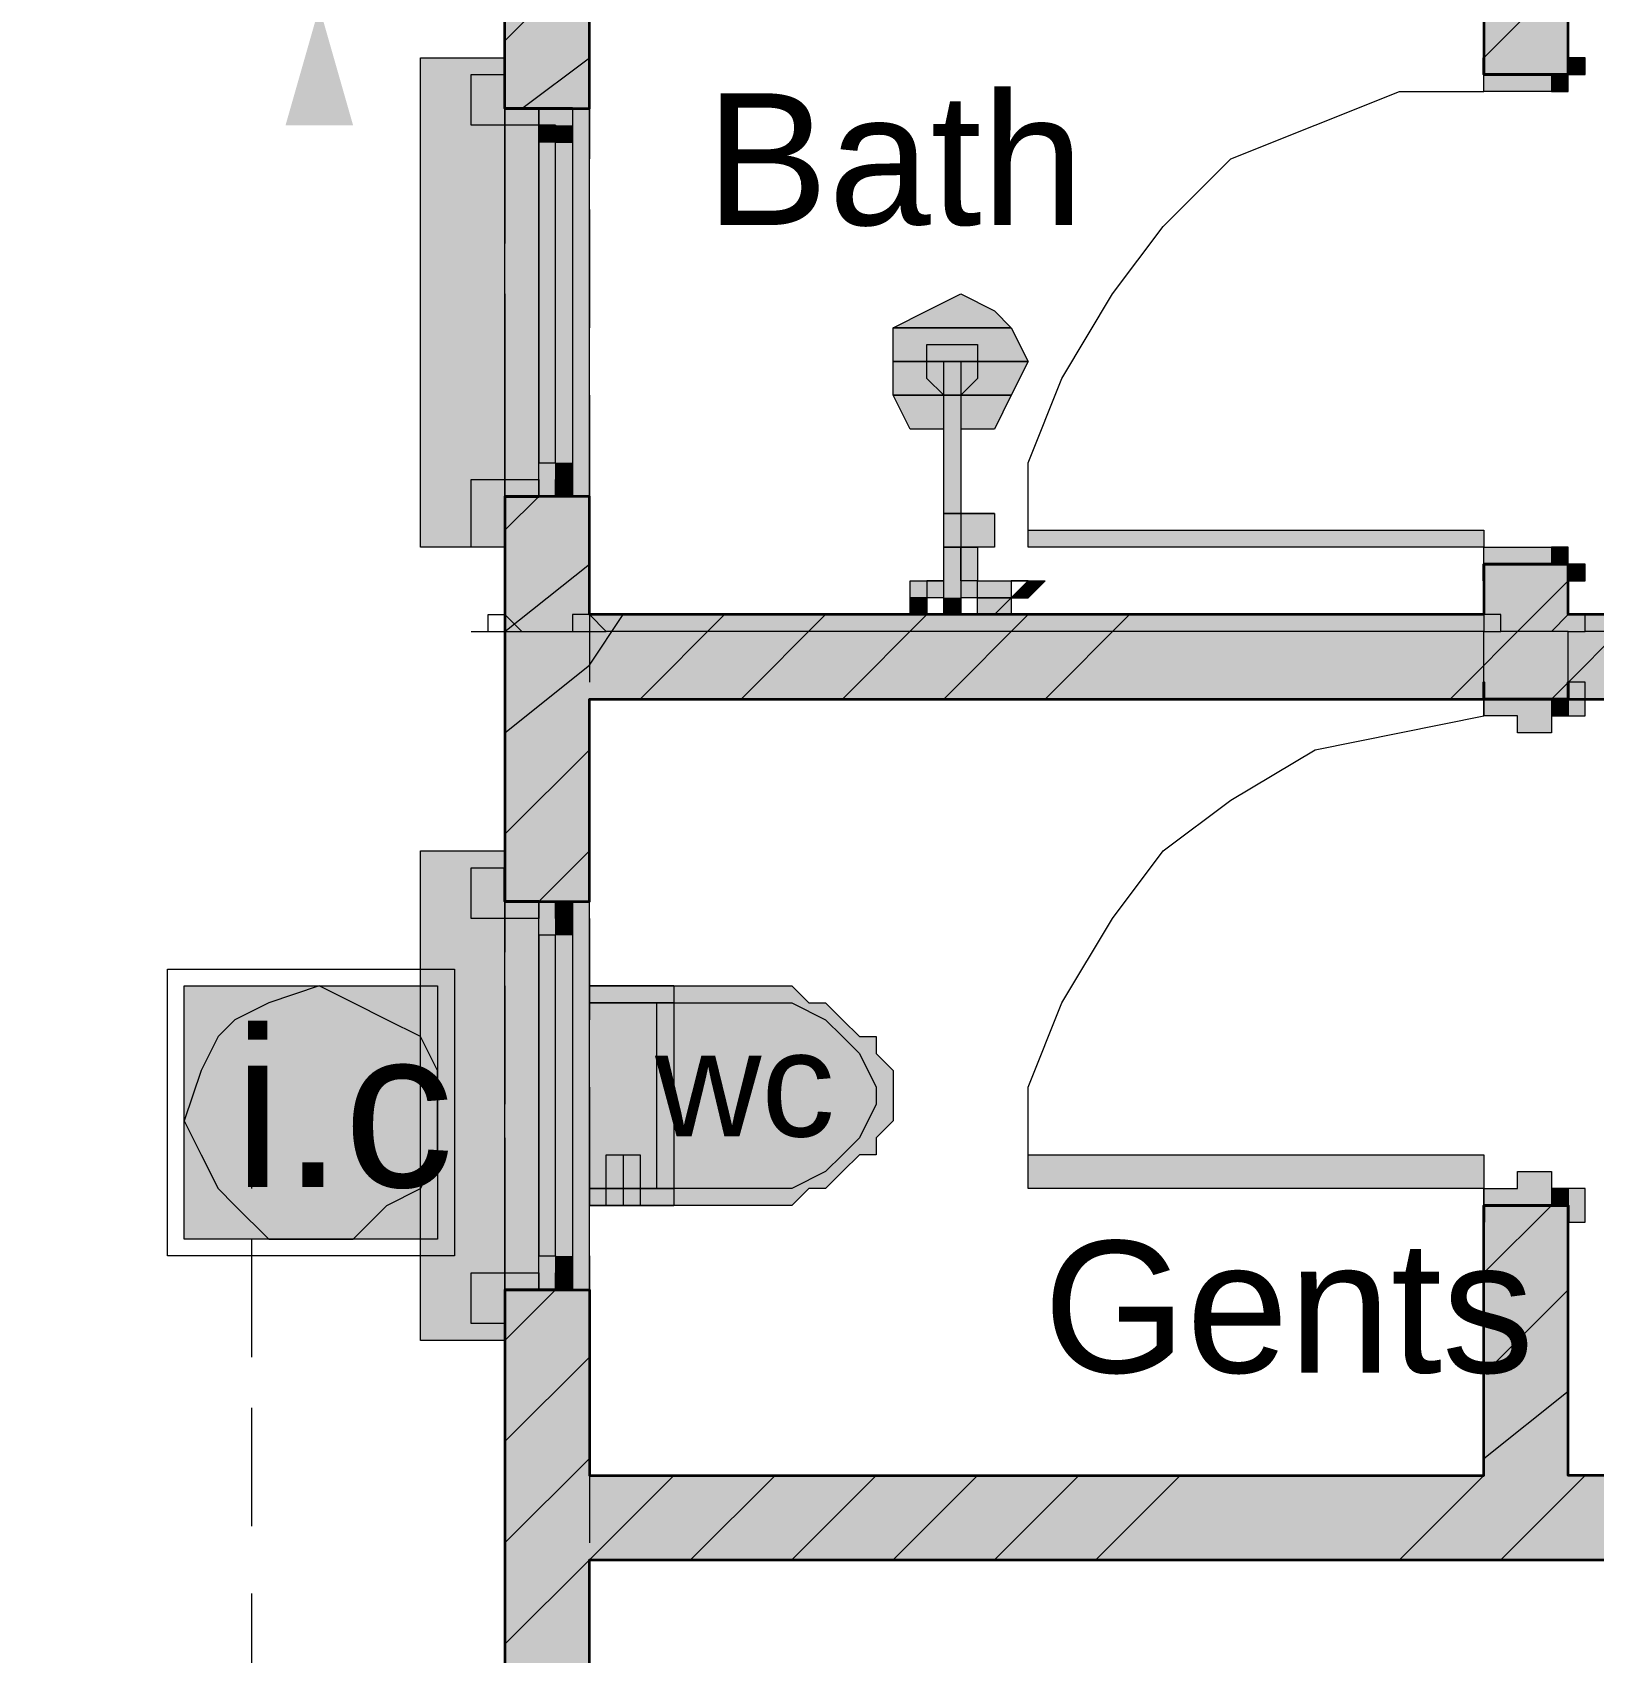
# Model space of a CAD drawing. Header units: millimetres. Extents: x 10281558 to 12820273, y 3651177 to 5996333.
# Drawn here: x 10782859 to 11067543, y 4714486 to 5009942 of the extents above; entities that cross this region are included whole.
import ezdxf

# ---------------------------------------------------------------- set-up
doc = ezdxf.new("R2010")
doc.units = ezdxf.units.MM
doc.layers.add('PDF_Geometry', color=7, linetype='Continuous', true_color=0x029e21)
doc.layers.add('PDF_Solid Fills', color=7, linetype='Continuous', true_color=0xffffff)
doc.layers.add('PDF_Text', color=7, linetype='Continuous')
doc.styles.add('PDF ArialMT', font='arial.ttf')

msp = doc.modelspace()

# ---------------------------------------------------------------- hatches: boundary and pattern name
at = {"layer": 'PDF_Solid Fills', "transparency": 33554559}
h = msp.add_hatch(color=256, dxfattribs=at)
h.paths.add_polyline_path([(10958286, 4919151), (10949053, 4919151), (10958286, 4919151)], flags=0)
h.paths.add_polyline_path([(10958286, 4919151), (10949053, 4919151), (10958286, 4919151)], flags=0)
h.paths.add_polyline_path([(10958286, 4919151), (10949053, 4919151), (10958286, 4919151)], flags=0)
h = msp.add_hatch(color=256, dxfattribs=at)
h.paths.add_polyline_path([(10958286, 4916073), (10949053, 4916073), (10958286, 4916073)], flags=0)
h.paths.add_polyline_path([(10958286, 4916073), (10949053, 4916073), (10958286, 4916073)], flags=0)
h.paths.add_polyline_path([(10958286, 4916073), (10949053, 4916073), (10958286, 4916073)], flags=0)
h.paths.add_polyline_path([(10958286, 4916073), (10949053, 4916073), (10958286, 4916073)], flags=0)
h = msp.add_hatch(color=256, dxfattribs=at)
h.paths.add_polyline_path([(10967519, 4909918), (10942898, 4909918), (10967519, 4909918)], flags=0)
h.paths.add_polyline_path([(10967519, 4909918), (10942898, 4909918), (10967519, 4909918)], flags=0)
h.paths.add_polyline_path([(10967519, 4909918), (10942898, 4909918), (10967519, 4909918)], flags=0)
h.paths.add_polyline_path([(10967519, 4909918), (10964441, 4909918), (10967519, 4909918)], flags=0)

# ---------------------------------------------------------------- linework, layer by layer
at = {"layer": 'PDF_Geometry', "color": 123, "lineweight": 18, "true_color": 0x70cdbd}
msp.add_lwpolyline([(11364538, 5762431), (11989304, 5762431), (11989304, 5506984), (12303225, 5506984), (12303225, 4912995), (11989304, 4912995), (11989304, 4448268), (11792333, 4448268), (11792333, 4232831), (11383004, 4232831), (11383004, 4448268), (10869034, 4448268), (10869034, 5137665), (10733616, 5137665), (10733616, 5506984), (11364538, 5506984)], close=True, dxfattribs=at)
at = {"layer": 'PDF_Geometry', "color": 7, "lineweight": 35}
for points in [[(10881344, 4996092), (10875189, 4996092), (10869034, 4996092), (10869034, 5005325), (10869034, 5042257), (10869034, 5051490), (10875189, 5051490), (10881344, 5051490)], [(11062927, 5002247), (11062927, 5045335), (11059849, 5045335), (11047538, 5045335), (11047538, 5036102), (10884422, 5036102), (10884422, 5051490), (10881344, 5051490), (10875189, 5051490), (10869034, 5051490), (10875189, 5051490)], [(10875189, 4996092), (10869034, 4996092), (10875189, 4996092), (10881344, 4996092), (10884422, 4996092), (10884422, 5023791), (11047538, 5023791), (11047538, 5002247), (11059849, 5002247), (11062927, 5002247), (11059849, 5002247), (11047538, 5002247), (11047538, 5005325)], [(11047538, 5002247), (11047538, 5005325), (11047538, 5002247), (11059849, 5002247), (11062927, 5002247), (11062927, 5005325), (11062927, 5002247), (11062927, 5005325)], [(10869034, 4996092), (10869034, 5002247)], [(10881344, 4925306), (10875189, 4925306), (10869034, 4925306), (10869034, 4916073), (10869034, 4860675), (10869034, 4851442), (10875189, 4851442), (10881344, 4851442)], [(10869034, 4925306), (10869034, 4916073)], [(11078315, 4903762), (11075237, 4903762), (11078315, 4903762), (11078315, 4897607), (11078315, 4903762), (11062927, 4903762), (11062927, 4912995), (11059849, 4912995), (11047538, 4912995), (11047538, 4903762), (10884422, 4903762), (10884422, 4925306), (10881344, 4925306), (10875189, 4925306), (10869034, 4925306), (10875189, 4925306)], [(11047538, 4912995), (11047538, 4909918), (11047538, 4912995), (11059849, 4912995), (11062927, 4912995), (11062927, 4909918), (11062927, 4912995), (11062927, 4909918)], [(11062927, 4912995), (11059849, 4912995), (11047538, 4912995), (11047538, 4909918)], [(11062927, 4888374), (11078315, 4888374), (11078315, 4897607), (11078315, 4888374), (11075237, 4888374)], [(11047538, 4891452), (11047538, 4888374), (11047538, 4891452), (11047538, 4888374), (11059849, 4888374), (11062927, 4888374), (11059849, 4888374), (11047538, 4888374), (11059849, 4888374), (11062927, 4888374), (11062927, 4891452), (11062927, 4888374), (11062927, 4891452)], [(10875189, 4851442), (10869034, 4851442), (10875189, 4851442), (10881344, 4851442), (10884422, 4851442), (10884422, 4888374), (11047538, 4888374)], [(11173723, 4888374), (11167567, 4888374), (11173723, 4888374), (11167567, 4888374), (11167567, 4746801), (11062927, 4746801), (11062927, 4796044), (11059849, 4796044), (11062927, 4796044), (11062927, 4792966), (11062927, 4796044)], [(10869034, 4851442), (10869034, 4857597)], [(10875189, 4780656), (10869034, 4780656), (10875189, 4780656), (10881344, 4780656), (10884422, 4780656), (10884422, 4746801), (11047538, 4746801), (11047538, 4796044), (11059849, 4796044), (11047538, 4796044), (11047538, 4792966), (11047538, 4796044)], [(11047538, 4792966), (11047538, 4796044), (11059849, 4796044), (11062927, 4796044), (11062927, 4792966)], [(10881344, 4780656), (10875189, 4780656), (10869034, 4780656), (10869034, 4771423), (10869034, 4672937), (10875189, 4672937), (10869034, 4672937), (10869034, 4682170), (10869034, 4672937), (10869034, 4679093)], [(10869034, 4780656), (10869034, 4774500)], [(10869034, 4672937), (10875189, 4672937), (10869034, 4672937), (10875189, 4672937), (10884422, 4672937), (10875189, 4672937), (10884422, 4672937), (10884422, 4731413), (11167567, 4731413)]]:
    msp.add_lwpolyline(points, dxfattribs=at)
at = {"layer": 'PDF_Geometry', "color": 11, "lineweight": 13, "true_color": 0xfd8279}
for points in [[(10869034, 5008403), (10884422, 5023791), (10896733, 5036102)], [(11047538, 5005325), (11062927, 5020713)], [(10872111, 4996092), (10884422, 5005325)], [(10869034, 4919151), (10875189, 4925306)], [(10869034, 4900685), (10884422, 4912995)], [(11041383, 4888374), (11056771, 4903762), (11062927, 4909918)], [(10869034, 4882219), (10884422, 4894529), (10890577, 4903762)], [(10893655, 4888374), (10909043, 4903762)], [(10912121, 4888374), (10927509, 4903762)], [(10930587, 4888374), (10945975, 4903762)], [(10949053, 4888374), (10964441, 4903762)], [(10967519, 4888374), (10982907, 4903762)], [(11059849, 4888374), (11075237, 4903762)], [(10869034, 4863753), (10884422, 4879141)], [(10875189, 4851442), (10884422, 4860675)], [(11047538, 4783733), (11059849, 4796044)], [(10869034, 4771423), (10878267, 4780656)], [(11047538, 4765267), (11062927, 4780656)], [(10869034, 4752957), (10884422, 4768345)], [(11047538, 4749879), (11062927, 4762190)], [(10869034, 4734491), (10884422, 4749879)], [(10869034, 4716025), (10884422, 4731413), (10899810, 4746801)], [(10902888, 4731413), (10918276, 4746801)], [(10921354, 4731413), (10936742, 4746801)], [(10939820, 4731413), (10955208, 4746801)], [(10958286, 4731413), (10973674, 4746801)], [(10976752, 4731413), (10992140, 4746801)], [(11032150, 4731413), (11047538, 4746801)], [(11050616, 4731413), (11066004, 4746801)]]:
    msp.add_lwpolyline(points, dxfattribs=at)
at = {"layer": 'PDF_Geometry', "color": 132, "lineweight": 18, "true_color": 0x00bfbf}
for points in [[(10869034, 5026869), (10869034, 5005325)], [(10884422, 5008403), (10884422, 4986859)], [(10869034, 4993014), (10869034, 4971471)], [(10884422, 4977626), (10884422, 4956082)], [(10869034, 4962238), (10869034, 4940694)], [(10884422, 4943772), (10884422, 4925306)], [(10869034, 4931461), (10869034, 4909918)], [(10884422, 4912995), (10884422, 4891452)], [(10869034, 4897607), (10869034, 4876063)], [(10884422, 4882219), (10884422, 4860675)], [(10869034, 4866830), (10869034, 4845287)], [(10884422, 4848364), (10884422, 4829898)], [(10869034, 4836054), (10869034, 4814510)], [(10884422, 4817588), (10884422, 4796044)], [(10869034, 4802199), (10869034, 4780656)], [(10884422, 4786811), (10884422, 4765267)], [(10869034, 4771423), (10869034, 4749879)], [(10884422, 4756034), (10884422, 4734491)], [(10869034, 4740646), (10869034, 4719102)], [(10884422, 4722180), (10884422, 4700636)]]:
    msp.add_lwpolyline(points, dxfattribs=at)
at = {"layer": 'PDF_Geometry', "color": 123, "lineweight": 20, "true_color": 0x70cdbd}
for points in [[(10869034, 5008403), (10869034, 4977626)], [(10869034, 4943772), (10869034, 4909918)], [(10869034, 4876063), (10869034, 4842209)], [(10869034, 4808355), (10869034, 4777578)], [(10869034, 4740646), (10869034, 4709869)]]:
    msp.add_lwpolyline(points, dxfattribs=at)
at = {"layer": 'PDF_Geometry', "color": 30, "lineweight": 18, "true_color": 0xff6600}
for points in [[(10869034, 4916073), (10853645, 4916073), (10853645, 5005325), (10869034, 5005325)], [(11047538, 5002247), (11047538, 5005325), (11047538, 5002247)], [(10964441, 4916073), (10964441, 4919151), (11047538, 4919151), (11047538, 4916073), (10964441, 4916073), (10964441, 4931461), (10970597, 4946849), (10979830, 4962238), (10989063, 4974548), (11001373, 4986859), (11016762, 4993014), (11032150, 4999170), (11047538, 4999170)], [(10869034, 4925306), (10869034, 4928383), (10875189, 4928383), (10875189, 4925306), (10869034, 4925306), (10869034, 4996092), (10875189, 4996092), (10875189, 4993014), (10869034, 4993014), (10869034, 4996092)], [(10884422, 4925306), (10884422, 4996092)], [(10875189, 4989937), (10875189, 4931461), (10875189, 4989937)], [(10875189, 4931461), (10875189, 4989937)], [(10878267, 4931461), (10878267, 4989937)], [(10881344, 4989937), (10881344, 4928383)], [(11047538, 4912995), (11047538, 4909918), (11047538, 4912995)], [(11047538, 4885296), (11047538, 4891452), (11047538, 4885296)], [(10964441, 4799122), (10964441, 4805277), (11047538, 4805277), (11047538, 4799122), (10964441, 4799122), (10964441, 4817588), (10970597, 4832976), (10979830, 4848364), (10989063, 4860675), (11001373, 4869908), (11016762, 4879141), (11032150, 4882219), (11047538, 4885296)], [(10869034, 4771423), (10853645, 4771423), (10853645, 4860675), (10869034, 4860675)], [(10869034, 4780656), (10869034, 4783733), (10875189, 4783733), (10875189, 4780656), (10869034, 4780656), (10869034, 4851442), (10875189, 4851442), (10875189, 4848364), (10869034, 4848364), (10869034, 4851442)], [(10884422, 4780656), (10884422, 4851442)], [(10881344, 4848364), (10881344, 4783733)], [(10875189, 4845287), (10875189, 4786811), (10875189, 4845287)], [(10875189, 4786811), (10875189, 4845287)], [(10878267, 4786811), (10878267, 4845287)], [(11047538, 4799122), (11047538, 4792966), (11047538, 4799122)]]:
    msp.add_lwpolyline(points, dxfattribs=at)
for points in [[(11066004, 5002247), (11066004, 5005325), (11062927, 5005325), (11062927, 5002247)], [(10862878, 4993014), (10862878, 5002247), (10869034, 5002247), (10869034, 4993014)], [(11059849, 4999170), (11062927, 4999170), (11062927, 5002247), (11059849, 5002247)], [(10869034, 4928383), (10869034, 4916073), (10862878, 4916073), (10862878, 4928383)], [(11059849, 4912995), (11062927, 4912995), (11062927, 4916073), (11059849, 4916073)], [(11062927, 4912995), (11062927, 4909918), (11066004, 4909918), (11066004, 4912995)], [(11066004, 4885296), (11066004, 4891452), (11062927, 4891452), (11062927, 4885296)], [(11059849, 4885296), (11062927, 4885296), (11062927, 4888374), (11059849, 4888374)], [(10862878, 4848364), (10862878, 4857597), (10869034, 4857597), (10869034, 4848364)], [(11059849, 4796044), (11062927, 4796044), (11062927, 4799122), (11059849, 4799122)], [(11062927, 4799122), (11062927, 4792966), (11066004, 4792966), (11066004, 4799122)], [(10869034, 4783733), (10869034, 4774500), (10862878, 4774500), (10862878, 4783733)]]:
    msp.add_lwpolyline(points, close=True, dxfattribs=at)
at = {"layer": 'PDF_Geometry', "color": 30, "lineweight": 20, "true_color": 0xff6600}
for points in [[(11059849, 4999170), (11053694, 4999170), (11047538, 4999170), (11047538, 5002247), (11059849, 5002247)], [(10878267, 4993014), (10878267, 4989937), (10875189, 4989937), (10875189, 4993014)], [(10875189, 4925306), (10875189, 4931461), (10878267, 4931461), (10878267, 4925306)], [(11059849, 4912995), (11047538, 4912995), (11047538, 4916073), (11053694, 4916073), (11059849, 4916073)], [(11059849, 4882219), (11053694, 4882219), (11053694, 4885296), (11047538, 4885296), (11047538, 4888374), (11059849, 4888374)], [(10878267, 4851442), (10878267, 4845287), (10875189, 4845287), (10875189, 4851442)], [(11059849, 4796044), (11047538, 4796044), (11047538, 4799122), (11053694, 4799122), (11053694, 4802199), (11059849, 4802199)], [(10875189, 4780656), (10875189, 4786811), (10878267, 4786811), (10878267, 4780656)]]:
    msp.add_lwpolyline(points, close=True, dxfattribs=at)
for points in [[(10881344, 4996092), (10881344, 4989937), (10878267, 4989937), (10878267, 4993014), (10875189, 4993014), (10875189, 4996092)], [(10875189, 4925306), (10878267, 4925306), (10878267, 4928383), (10881344, 4928383), (10881344, 4925306)], [(10881344, 4851442), (10881344, 4848364), (10878267, 4848364), (10878267, 4851442), (10875189, 4851442)], [(10875189, 4780656), (10878267, 4780656), (10878267, 4783733), (10881344, 4783733), (10881344, 4780656)]]:
    msp.add_lwpolyline(points, dxfattribs=at)
at = {"layer": 'PDF_Geometry', "color": 7, "lineweight": 0, "true_color": 0xffffff}
for points in [[(10881344, 4989937), (10878267, 4989937), (10881344, 4989937)], [(10961364, 4956082), (10939820, 4956082), (10961364, 4956082)], [(10964441, 4949927), (10939820, 4949927), (10964441, 4949927)], [(10961364, 4943772), (10939820, 4943772), (10961364, 4943772)], [(10958286, 4922228), (10949053, 4922228), (10958286, 4922228)], [(10955208, 4916073), (10949053, 4916073), (10955208, 4916073)], [(10955208, 4906840), (10955208, 4906840), (10955208, 4906840)], [(10955208, 4906840), (10955208, 4906840), (10955208, 4906840)], [(10961364, 4906840), (10955208, 4906840), (10961364, 4906840)], [(10955208, 4906840), (10955208, 4906840), (10955208, 4906840)], [(10955208, 4906840), (10955208, 4906840), (10955208, 4906840)], [(10958286, 4906840), (10958286, 4906840), (10958286, 4906840)], [(10958286, 4906840), (10958286, 4906840), (10958286, 4906840)], [(10958286, 4906840), (10958286, 4906840), (10958286, 4906840)], [(10958286, 4906840), (10958286, 4906840), (10958286, 4906840)], [(10964441, 4906840), (10961364, 4906840), (10964441, 4906840)], [(10964441, 4906840), (10961364, 4906840), (10964441, 4906840)], [(10961364, 4903762), (10955208, 4903762), (10961364, 4903762)], [(10961364, 4903762), (10955208, 4903762), (10961364, 4903762)], [(10884422, 4851442), (10875189, 4851442), (10884422, 4851442)], [(10899810, 4836054), (10884422, 4836054), (10899810, 4836054)], [(10899810, 4832976), (10884422, 4832976), (10899810, 4832976)], [(10899810, 4799122), (10884422, 4799122), (10899810, 4799122)], [(10899810, 4796044), (10884422, 4796044), (10899810, 4796044)]]:
    msp.add_lwpolyline(points, dxfattribs=at)
at = {"layer": 'PDF_Geometry', "color": 6, "lineweight": 20}
for points in [[(10949053, 4937616), (10942898, 4937616), (10939820, 4943772), (10939820, 4949927), (10939820, 4956082), (10945975, 4959160), (10952131, 4962238), (10958286, 4959160), (10961364, 4956082), (10964441, 4949927), (10961364, 4943772), (10958286, 4937616), (10952131, 4937616), (10952131, 4922228), (10955208, 4922228), (10958286, 4922228), (10958286, 4919151), (10958286, 4916073), (10955208, 4916073), (10955208, 4912995), (10955208, 4909918), (10961364, 4909918), (10967519, 4909918), (10964441, 4906840), (10961364, 4906840), (10961364, 4903762), (10955208, 4903762), (10955208, 4906840), (10952131, 4906840), (10952131, 4903762), (10955208, 4903762), (10945975, 4903762), (10949053, 4903762), (10949053, 4906840), (10945975, 4906840), (10945975, 4903762), (10939820, 4903762), (10942898, 4903762), (10942898, 4906840), (10942898, 4909918), (10949053, 4909918), (10949053, 4916073)], [(10958286, 4906840), (10961364, 4906840), (10964441, 4909918), (10961364, 4909918), (10961364, 4906840)], [(10921354, 4796044), (10884422, 4796044), (10884422, 4836054), (10921354, 4836054), (10924432, 4832976), (10927509, 4832976), (10930587, 4829898), (10933665, 4826821), (10936742, 4826821), (10936742, 4823743), (10939820, 4820665), (10939820, 4814510), (10939820, 4811432), (10936742, 4808355), (10936742, 4805277), (10933665, 4805277), (10930587, 4802199), (10927509, 4799122), (10924432, 4799122)], [(10899810, 4799122), (10899810, 4796044), (10896733, 4796044), (10887500, 4796044), (10884422, 4796044), (10884422, 4799122), (10884422, 4832976), (10884422, 4836054), (10887500, 4836054), (10896733, 4836054), (10899810, 4836054), (10899810, 4832976)], [(10927509, 4802199), (10921354, 4799122), (10896733, 4799122), (10896733, 4817588), (10896733, 4832976), (10921354, 4832976), (10927509, 4829898), (10930587, 4826821), (10933665, 4823743), (10936742, 4817588), (10936742, 4814510), (10933665, 4808355), (10930587, 4805277)], [(10893655, 4805277), (10893655, 4796044), (10887500, 4796044), (10887500, 4805277)]]:
    msp.add_lwpolyline(points, close=True, dxfattribs=at)
for points in [[(10949053, 4943772), (10945975, 4946849), (10945975, 4949927), (10945975, 4953005), (10952131, 4953005), (10955208, 4953005), (10955208, 4949927), (10955208, 4946849), (10952131, 4943772)], [(10949053, 4937616), (10949053, 4949927), (10952131, 4949927), (10952131, 4937616)], [(10952131, 4922228), (10952131, 4906840)], [(10949053, 4906840), (10949053, 4916073)], [(10958286, 4906840), (10955208, 4906840), (10955208, 4909918), (10952131, 4909918), (10952131, 4912995), (10952131, 4916073), (10955208, 4916073)], [(10952131, 4916073), (10952131, 4916073)], [(10952131, 4909918), (10952131, 4916073)], [(10949053, 4912995), (10949053, 4912995)], [(10952131, 4912995), (10952131, 4912995)], [(10949053, 4909918), (10945975, 4909918), (10945975, 4906840), (10942898, 4906840), (10945975, 4906840)], [(10945975, 4909918), (10945975, 4909918)], [(10949053, 4909918), (10949053, 4909918)], [(10952131, 4909918), (10952131, 4909918)], [(10952131, 4909918), (10952131, 4909918)], [(10955208, 4909918), (10955208, 4909918)], [(10961364, 4909918), (10961364, 4909918)], [(10964441, 4909918), (10967519, 4909918)], [(10942898, 4906840), (10942898, 4903762), (10942898, 4906840)], [(10955208, 4906840), (10958286, 4906840), (10955208, 4906840)], [(10961364, 4906840), (10958286, 4903762), (10955208, 4903762)], [(10955208, 4906840), (10955208, 4906840)], [(10958286, 4906840), (10958286, 4906840)], [(10942898, 4903762), (10945975, 4903762)], [(10949053, 4903762), (10952131, 4903762)], [(10958286, 4903762), (10961364, 4903762)], [(10958286, 4903762), (10958286, 4903762)], [(10890577, 4805277), (10890577, 4796044)]]:
    msp.add_lwpolyline(points, dxfattribs=at)
at = {"layer": 'PDF_Geometry', "color": 7, "lineweight": 0, "true_color": 0xffffff}
for points in [[(10881344, 4925306), (10875189, 4925306), (10881344, 4925306)], [(10967519, 4909918), (10967519, 4909918), (10967519, 4909918), (10967519, 4909918), (10967519, 4909918)], [(10945975, 4903762), (10939820, 4903762), (10945975, 4903762)], [(10881344, 4851442), (10875189, 4851442), (10881344, 4851442)], [(10881344, 4780656), (10875189, 4780656), (10881344, 4780656)]]:
    msp.add_lwpolyline(points, close=True, dxfattribs=at)
at = {"layer": 'PDF_Geometry', "color": 7, "lineweight": 13}
for points in [[(10862878, 4900685), (10865956, 4900685), (10865956, 4903762), (10869034, 4903762), (10869034, 4912995)], [(11047538, 4891452), (11047538, 4900685), (10887500, 4900685), (10884422, 4903762), (10884422, 4909918)], [(11062927, 4891452), (11062927, 4900685), (11059849, 4900685), (11050616, 4900685), (11050616, 4903762), (11047538, 4903762), (11047538, 4909918)], [(11167567, 4891452), (11167567, 4900685), (11066004, 4900685), (11066004, 4903762), (11062927, 4903762), (11062927, 4909918)], [(10869034, 4903762), (10872111, 4900685), (10881344, 4900685), (10884422, 4900685), (10884422, 4891452)], [(10884422, 4903762), (10881344, 4903762), (10881344, 4900685)], [(11047538, 4903762), (11047538, 4900685), (11050616, 4900685)], [(11062927, 4903762), (11059849, 4900685)], [(10865956, 4900685), (10869034, 4900685), (10872111, 4900685)], [(10869034, 4891452), (10869034, 4900685)], [(10884422, 4900685), (10887500, 4900685)], [(11062927, 4900685), (11066004, 4900685)]]:
    msp.add_lwpolyline(points, dxfattribs=at)
for points in [[(10859801, 4839131), (10859801, 4786811), (10807480, 4786811), (10807480, 4839131)], [(10810558, 4836054), (10856723, 4836054), (10856723, 4789889), (10810558, 4789889)], [(10856723, 4836054), (10856723, 4789889), (10810558, 4789889), (10810558, 4836054)], [(10856723, 4811432), (10856723, 4820665), (10853645, 4826821), (10847490, 4829898), (10841335, 4832976), (10835179, 4836054), (10825946, 4832976), (10819791, 4829898), (10816713, 4826821), (10813636, 4820665), (10810558, 4811432), (10813636, 4805277), (10816713, 4799122), (10819791, 4796044), (10825946, 4789889), (10835179, 4789889), (10841335, 4789889), (10847490, 4796044), (10853645, 4799122), (10856723, 4805277)]]:
    msp.add_lwpolyline(points, close=True, dxfattribs=at)
at = {"layer": 'PDF_Geometry', "color": 23, "lineweight": 13, "true_color": 0xbf8080}
for points in [[(10822869, 4799122), (10822869, 4820665)], [(10822869, 4768345), (10822869, 4789889)], [(10822869, 4737568), (10822869, 4759112)], [(10822869, 4703714), (10822869, 4725258)]]:
    msp.add_lwpolyline(points, dxfattribs=at)
at = {"layer": 'PDF_Solid Fills', "transparency": 33554559}
for points in [[(10884422, 5051490), (10869034, 5051490), (10884422, 4996092)], [(10869034, 5051490), (10884422, 4996092), (10869034, 4996092)], [(11062927, 5002247), (11047538, 5002247), (11047538, 5045335)], [(11047538, 5045335), (11062927, 5045335), (11062927, 5002247)], [(10869034, 5005325), (10853645, 5005325), (10869034, 4996092)], [(10853645, 5005325), (10869034, 4996092), (10853645, 4996092)], [(11047538, 5005325), (11047538, 5002247), (11047538, 5002247)], [(11047538, 5002247), (11047538, 5002247), (11047538, 5005325)], [(11066004, 5005325), (11062927, 5005325), (11066004, 5002247)], [(11062927, 5005325), (11066004, 5002247), (11062927, 5002247)], [(10869034, 5002247), (10862878, 5002247), (10869034, 4993014)], [(10862878, 5002247), (10869034, 4993014), (10862878, 4993014)], [(11062927, 5002247), (11062927, 5002247), (11047538, 5002247)], [(11059849, 5002247), (11047538, 5002247), (11059849, 4999170)], [(11047538, 5002247), (11059849, 4999170), (11047538, 4999170)], [(11059849, 5002247), (11062927, 5002247), (11062927, 5002247)], [(11062927, 4999170), (11059849, 4999170), (11059849, 5002247)], [(11059849, 5002247), (11062927, 5002247), (11062927, 4999170)], [(11053694, 4999170), (11059849, 4999170), (11059849, 4999170)], [(11059849, 4999170), (11059849, 4999170), (11053694, 4999170)], [(11062927, 4999170), (11062927, 4999170), (11059849, 4999170)], [(10875189, 4996092), (10853645, 4996092), (10875189, 4925306)], [(10853645, 4996092), (10875189, 4925306), (10853645, 4925306)], [(10875189, 4996092), (10869034, 4996092), (10875189, 4993014)], [(10869034, 4996092), (10875189, 4993014), (10869034, 4993014)], [(10884422, 4996092), (10884422, 4996092), (10875189, 4996092)], [(10884422, 4996092), (10875189, 4996092), (10881344, 4996092)], [(10884422, 4996092), (10875189, 4996092), (10884422, 4925306)], [(10875189, 4996092), (10884422, 4925306), (10875189, 4925306)], [(10881344, 4996092), (10875189, 4996092), (10881344, 4993014)], [(10875189, 4996092), (10881344, 4993014), (10875189, 4993014)], [(10881344, 4996092), (10884422, 4996092), (10884422, 4996092)], [(10878267, 4993014), (10875189, 4993014), (10878267, 4989937)], [(10875189, 4993014), (10878267, 4989937), (10875189, 4989937)], [(10881344, 4993014), (10878267, 4993014), (10881344, 4989937)], [(10878267, 4993014), (10881344, 4989937), (10878267, 4989937)], [(10881344, 4989937), (10875189, 4989937), (10881344, 4931461)], [(10875189, 4989937), (10881344, 4931461), (10875189, 4931461)], [(10878267, 4989937), (10881344, 4989937), (10881344, 4989937)], [(10952131, 4962238), (10958286, 4959160), (10945975, 4959160)], [(10945975, 4959160), (10961364, 4956082), (10939820, 4956082)], [(10958286, 4959160), (10945975, 4959160), (10961364, 4956082)], [(10939820, 4956082), (10961364, 4956082), (10961364, 4956082)], [(10961364, 4956082), (10939820, 4956082), (10964441, 4949927)], [(10939820, 4956082), (10964441, 4949927), (10939820, 4949927)], [(10939820, 4949927), (10964441, 4949927), (10964441, 4949927)], [(10964441, 4949927), (10939820, 4949927), (10961364, 4943772)], [(10939820, 4949927), (10961364, 4943772), (10939820, 4943772)], [(10939820, 4943772), (10961364, 4943772), (10961364, 4943772)], [(10961364, 4943772), (10939820, 4943772), (10958286, 4937616)], [(10939820, 4943772), (10958286, 4937616), (10942898, 4937616)], [(10958286, 4937616), (10942898, 4937616), (10952131, 4937616)], [(10942898, 4937616), (10952131, 4937616), (10949053, 4937616)], [(10952131, 4937616), (10949053, 4937616), (10952131, 4922228)], [(10949053, 4937616), (10952131, 4922228), (10949053, 4922228)], [(10878267, 4931461), (10875189, 4931461), (10878267, 4925306)], [(10875189, 4931461), (10878267, 4925306), (10875189, 4925306)], [(10881344, 4928383), (10878267, 4928383), (10878267, 4931461)], [(10878267, 4931461), (10881344, 4931461), (10881344, 4928383)], [(10869034, 4928383), (10862878, 4928383), (10869034, 4916073)], [(10862878, 4928383), (10869034, 4916073), (10862878, 4916073)], [(10875189, 4928383), (10869034, 4928383), (10875189, 4925306)], [(10869034, 4928383), (10875189, 4925306), (10869034, 4925306)], [(10878267, 4928383), (10881344, 4928383), (10881344, 4928383)], [(10881344, 4928383), (10878267, 4928383), (10881344, 4925306)], [(10878267, 4928383), (10881344, 4925306), (10878267, 4925306)], [(10881344, 4928383), (10881344, 4928383), (10878267, 4928383)], [(10869034, 4925306), (10853645, 4925306), (10869034, 4916073)], [(10853645, 4925306), (10869034, 4916073), (10853645, 4916073)], [(10881344, 4925306), (10881344, 4925306), (10869034, 4925306)], [(10881344, 4925306), (10869034, 4925306), (10875189, 4925306)], [(10884422, 4925306), (10869034, 4925306), (10884422, 4851442)], [(10869034, 4925306), (10884422, 4851442), (10869034, 4851442)], [(10884422, 4925306), (10875189, 4925306), (10881344, 4925306)], [(10875189, 4925306), (10884422, 4925306), (10884422, 4925306)], [(10875189, 4925306), (10881344, 4925306), (10881344, 4925306)], [(10881344, 4925306), (10881344, 4925306), (10875189, 4925306)], [(10949053, 4922228), (10958286, 4922228), (10958286, 4922228)], [(10958286, 4922228), (10958286, 4922228), (10949053, 4922228)], [(10949053, 4922228), (10958286, 4922228), (10958286, 4922228)], [(10958286, 4922228), (10949053, 4922228), (10958286, 4919151)], [(10949053, 4922228), (10958286, 4919151), (10949053, 4919151)], [(10955208, 4922228), (10952131, 4922228), (10952131, 4922228)], [(10958286, 4922228), (10958286, 4922228), (10952131, 4922228)], [(10958286, 4922228), (10952131, 4922228), (10955208, 4922228)], [(10949053, 4919151), (10958286, 4919151), (10958286, 4919151)], [(10958286, 4919151), (10958286, 4919151), (10949053, 4919151)], [(10949053, 4919151), (10958286, 4919151), (10958286, 4919151)], [(10958286, 4919151), (10958286, 4919151), (10949053, 4919151)], [(10949053, 4919151), (10958286, 4919151), (10958286, 4919151)], [(10958286, 4919151), (10949053, 4919151), (10958286, 4916073)], [(10949053, 4919151), (10958286, 4916073), (10949053, 4916073)], [(10964441, 4919151), (11047538, 4919151), (11047538, 4919151)], [(11047538, 4916073), (10964441, 4916073), (10964441, 4919151)], [(10964441, 4919151), (11047538, 4919151), (11047538, 4916073)], [(10949053, 4916073), (10958286, 4916073), (10958286, 4916073)], [(10958286, 4916073), (10958286, 4916073), (10949053, 4916073)], [(10949053, 4916073), (10958286, 4916073), (10958286, 4916073)], [(10958286, 4916073), (10958286, 4916073), (10949053, 4916073)], [(10949053, 4916073), (10958286, 4916073), (10958286, 4916073)], [(10958286, 4916073), (10958286, 4916073), (10949053, 4916073)], [(10949053, 4916073), (10955208, 4916073), (10955208, 4916073)], [(10955208, 4916073), (10955208, 4916073), (10949053, 4916073)], [(10955208, 4916073), (10949053, 4916073), (10958286, 4916073)], [(10955208, 4916073), (10949053, 4916073), (10955208, 4912995)], [(10949053, 4916073), (10955208, 4912995), (10949053, 4912995)], [(11047538, 4916073), (11047538, 4916073), (10964441, 4916073)], [(11059849, 4916073), (11047538, 4916073), (11059849, 4912995)], [(11047538, 4916073), (11059849, 4912995), (11047538, 4912995)], [(11053694, 4916073), (11059849, 4916073), (11059849, 4916073)], [(11059849, 4916073), (11059849, 4916073), (11053694, 4916073)], [(11059849, 4916073), (11062927, 4916073), (11062927, 4916073)], [(11062927, 4912995), (11059849, 4912995), (11059849, 4916073)], [(11059849, 4916073), (11062927, 4916073), (11062927, 4912995)], [(10955208, 4912995), (10949053, 4912995), (10955208, 4909918)], [(10949053, 4912995), (10955208, 4909918), (10949053, 4909918)], [(11047538, 4912995), (11062927, 4912995), (11062927, 4912995)], [(11062927, 4903762), (11047538, 4903762), (11047538, 4912995)], [(11047538, 4912995), (11062927, 4912995), (11062927, 4903762)], [(11047538, 4912995), (11047538, 4909918), (11047538, 4909918)], [(11047538, 4909918), (11047538, 4909918), (11047538, 4912995)], [(11062927, 4912995), (11062927, 4912995), (11059849, 4912995)], [(11066004, 4912995), (11062927, 4912995), (11066004, 4909918)], [(11062927, 4912995), (11066004, 4909918), (11062927, 4909918)], [(10942898, 4909918), (10961364, 4909918), (10961364, 4909918)], [(10961364, 4909918), (10961364, 4909918), (10942898, 4909918)], [(10961364, 4909918), (10942898, 4909918), (10961364, 4906840)], [(10942898, 4909918), (10961364, 4906840), (10942898, 4906840)], [(10964441, 4909918), (10964441, 4906840), (10961364, 4906840)], [(10967519, 4909918), (10964441, 4909918), (10964441, 4906840)], [(10942898, 4906840), (10945975, 4906840), (10945975, 4906840)], [(10945975, 4906840), (10945975, 4906840), (10942898, 4906840)], [(10945975, 4906840), (10942898, 4906840), (10945975, 4903762)], [(10942898, 4906840), (10945975, 4903762), (10942898, 4903762)], [(10945975, 4906840), (10955208, 4906840), (10955208, 4906840)], [(10955208, 4906840), (10955208, 4906840), (10945975, 4906840)], [(10952131, 4906840), (10949053, 4906840), (10952131, 4903762)], [(10949053, 4906840), (10952131, 4903762), (10949053, 4903762)], [(10955208, 4906840), (10961364, 4906840), (10961364, 4906840)], [(10961364, 4906840), (10961364, 4906840), (10955208, 4906840)], [(10955208, 4906840), (10961364, 4906840), (10961364, 4906840)], [(10961364, 4906840), (10961364, 4906840), (10955208, 4906840)], [(10955208, 4906840), (10961364, 4906840), (10961364, 4906840)], [(10955208, 4906840), (10961364, 4906840), (10961364, 4906840)], [(10961364, 4906840), (10961364, 4906840), (10955208, 4906840)], [(10961364, 4906840), (10955208, 4906840), (10961364, 4903762)], [(10955208, 4906840), (10961364, 4903762), (10955208, 4903762)], [(10961364, 4906840), (10964441, 4906840), (10958286, 4906840)], [(10961364, 4906840), (10961364, 4906840), (10958286, 4906840)], [(10961364, 4906840), (10958286, 4906840), (10964441, 4906840)], [(10961364, 4906840), (10964441, 4906840), (10964441, 4906840)], [(10964441, 4906840), (10964441, 4906840), (10961364, 4906840)], [(10961364, 4906840), (10964441, 4906840), (10964441, 4906840)], [(10884422, 4903762), (11078315, 4903762), (11078315, 4903762)], [(11078315, 4888374), (10884422, 4888374), (10884422, 4903762)], [(10884422, 4903762), (11078315, 4903762), (11078315, 4888374)], [(10939820, 4903762), (10942898, 4903762), (10942898, 4903762)], [(10939820, 4903762), (10945975, 4903762), (10945975, 4903762)], [(10945975, 4903762), (10945975, 4903762), (10939820, 4903762)], [(10945975, 4903762), (10955208, 4903762), (10955208, 4903762)], [(10955208, 4903762), (10955208, 4903762), (10945975, 4903762)], [(10955208, 4903762), (10961364, 4903762), (10961364, 4903762)], [(10961364, 4903762), (10961364, 4903762), (10955208, 4903762)], [(10955208, 4903762), (10961364, 4903762), (10961364, 4903762)], [(10961364, 4903762), (10961364, 4903762), (10955208, 4903762)], [(10955208, 4903762), (10961364, 4903762), (10961364, 4903762)], [(10961364, 4903762), (10961364, 4903762), (10955208, 4903762)], [(10955208, 4903762), (10961364, 4903762), (10961364, 4903762)], [(10961364, 4903762), (10961364, 4903762), (10955208, 4903762)], [(10955208, 4903762), (10961364, 4903762), (10961364, 4903762)], [(10961364, 4903762), (10961364, 4903762), (10955208, 4903762)], [(11062927, 4903762), (11062927, 4903762), (11047538, 4903762)], [(11047538, 4891452), (11047538, 4885296), (11047538, 4885296)], [(11047538, 4885296), (11047538, 4885296), (11047538, 4891452)], [(11066004, 4891452), (11062927, 4891452), (11066004, 4885296)], [(11062927, 4891452), (11066004, 4885296), (11062927, 4885296)], [(11078315, 4888374), (11078315, 4888374), (10884422, 4888374)], [(11059849, 4888374), (11047538, 4888374), (11059849, 4885296)], [(11047538, 4888374), (11059849, 4885296), (11047538, 4885296)], [(11059849, 4888374), (11062927, 4888374), (11062927, 4888374)], [(11062927, 4885296), (11059849, 4885296), (11059849, 4888374)], [(11059849, 4888374), (11062927, 4888374), (11062927, 4885296)], [(11059849, 4885296), (11053694, 4885296), (11059849, 4882219)], [(11053694, 4885296), (11059849, 4882219), (11053694, 4882219)], [(11062927, 4885296), (11062927, 4885296), (11059849, 4885296)], [(10869034, 4860675), (10853645, 4860675), (10869034, 4851442)], [(10853645, 4860675), (10869034, 4851442), (10853645, 4851442)], [(10869034, 4857597), (10862878, 4857597), (10869034, 4848364)], [(10862878, 4857597), (10869034, 4848364), (10862878, 4848364)], [(10875189, 4851442), (10853645, 4851442), (10875189, 4780656)], [(10853645, 4851442), (10875189, 4780656), (10853645, 4780656)], [(10875189, 4851442), (10869034, 4851442), (10875189, 4848364)], [(10869034, 4851442), (10875189, 4848364), (10869034, 4848364)], [(10875189, 4851442), (10884422, 4851442), (10881344, 4851442)], [(10875189, 4851442), (10881344, 4851442), (10881344, 4851442)], [(10884422, 4851442), (10875189, 4851442), (10884422, 4780656)], [(10875189, 4851442), (10884422, 4780656), (10875189, 4780656)], [(10875189, 4851442), (10881344, 4851442), (10881344, 4851442)], [(10881344, 4851442), (10881344, 4851442), (10875189, 4851442)], [(10878267, 4851442), (10875189, 4851442), (10878267, 4845287)], [(10875189, 4851442), (10878267, 4845287), (10875189, 4845287)], [(10881344, 4848364), (10878267, 4848364), (10878267, 4851442)], [(10878267, 4851442), (10881344, 4851442), (10881344, 4848364)], [(10881344, 4848364), (10881344, 4848364), (10878267, 4848364)], [(10878267, 4848364), (10881344, 4848364), (10881344, 4848364)], [(10881344, 4848364), (10878267, 4848364), (10881344, 4845287)], [(10878267, 4848364), (10881344, 4845287), (10878267, 4845287)], [(10881344, 4845287), (10875189, 4845287), (10881344, 4786811)], [(10875189, 4845287), (10881344, 4786811), (10875189, 4786811)], [(10884422, 4836054), (10921354, 4836054), (10921354, 4836054)], [(10921354, 4836054), (10884422, 4836054), (10924432, 4832976)], [(10884422, 4836054), (10924432, 4832976), (10884422, 4832976)], [(10887500, 4836054), (10899810, 4836054), (10884422, 4836054)], [(10884422, 4836054), (10899810, 4836054), (10899810, 4836054)], [(10899810, 4836054), (10884422, 4836054), (10899810, 4832976)], [(10884422, 4836054), (10899810, 4832976), (10884422, 4832976)], [(10896733, 4836054), (10887500, 4836054), (10899810, 4836054)], [(10927509, 4832976), (10927509, 4832976), (10884422, 4832976)], [(10927509, 4832976), (10884422, 4832976), (10924432, 4832976)], [(10927509, 4832976), (10884422, 4832976), (10930587, 4829898)], [(10884422, 4832976), (10930587, 4829898), (10884422, 4829898)], [(10884422, 4832976), (10899810, 4832976), (10899810, 4832976)], [(10899810, 4832976), (10884422, 4832976), (10899810, 4799122)], [(10884422, 4832976), (10899810, 4799122), (10884422, 4799122)], [(10930587, 4829898), (10884422, 4829898), (10933665, 4826821)], [(10884422, 4829898), (10933665, 4826821), (10884422, 4826821)], [(10936742, 4826821), (10936742, 4826821), (10884422, 4826821)], [(10936742, 4826821), (10884422, 4826821), (10933665, 4826821)], [(10936742, 4826821), (10884422, 4826821), (10936742, 4823743)], [(10884422, 4826821), (10936742, 4823743), (10884422, 4823743)], [(10936742, 4823743), (10884422, 4823743), (10939820, 4820665)], [(10884422, 4823743), (10939820, 4820665), (10884422, 4820665)], [(10939820, 4820665), (10884422, 4820665), (10939820, 4814510)], [(10884422, 4820665), (10939820, 4814510), (10884422, 4814510)], [(10939820, 4814510), (10884422, 4814510), (10939820, 4811432)], [(10884422, 4814510), (10939820, 4811432), (10884422, 4811432)], [(10939820, 4811432), (10884422, 4811432), (10936742, 4808355)], [(10884422, 4811432), (10936742, 4808355), (10884422, 4808355)], [(10936742, 4808355), (10884422, 4808355), (10936742, 4805277)], [(10884422, 4808355), (10936742, 4805277), (10884422, 4805277)], [(10933665, 4805277), (10933665, 4805277), (10884422, 4805277)], [(10933665, 4805277), (10884422, 4805277), (10936742, 4805277)], [(10933665, 4805277), (10884422, 4805277), (10930587, 4802199)], [(10884422, 4805277), (10930587, 4802199), (10884422, 4802199)], [(10964441, 4805277), (11047538, 4805277), (11047538, 4805277)], [(11047538, 4799122), (10964441, 4799122), (10964441, 4805277)], [(10964441, 4805277), (11047538, 4805277), (11047538, 4799122)], [(10930587, 4802199), (10884422, 4802199), (10927509, 4799122)], [(10884422, 4802199), (10927509, 4799122), (10884422, 4799122)], [(11059849, 4802199), (11053694, 4802199), (11059849, 4799122)], [(11053694, 4802199), (11059849, 4799122), (11053694, 4799122)], [(10924432, 4799122), (10924432, 4799122), (10884422, 4799122)], [(10924432, 4799122), (10884422, 4799122), (10927509, 4799122)], [(10921354, 4796044), (10884422, 4796044), (10884422, 4799122)], [(10884422, 4799122), (10924432, 4799122), (10921354, 4796044)], [(10884422, 4799122), (10899810, 4799122), (10899810, 4799122)], [(10899810, 4799122), (10884422, 4799122), (10899810, 4796044)], [(10884422, 4799122), (10899810, 4796044), (10884422, 4796044)], [(11047538, 4799122), (11047538, 4799122), (10964441, 4799122)], [(11047538, 4799122), (11047538, 4792966), (11047538, 4792966)], [(11047538, 4792966), (11047538, 4792966), (11047538, 4799122)], [(11059849, 4799122), (11047538, 4799122), (11059849, 4796044)], [(11047538, 4799122), (11059849, 4796044), (11047538, 4796044)], [(11059849, 4799122), (11062927, 4799122), (11062927, 4799122)], [(11062927, 4796044), (11059849, 4796044), (11059849, 4799122)], [(11059849, 4799122), (11062927, 4799122), (11062927, 4796044)], [(11066004, 4799122), (11062927, 4799122), (11066004, 4792966)], [(11062927, 4799122), (11066004, 4792966), (11062927, 4792966)], [(10921354, 4796044), (10921354, 4796044), (10884422, 4796044)], [(10884422, 4796044), (10899810, 4796044), (10899810, 4796044)], [(10899810, 4796044), (10884422, 4796044), (10896733, 4796044)], [(10884422, 4796044), (10896733, 4796044), (10887500, 4796044)], [(11047538, 4796044), (11062927, 4796044), (11062927, 4796044)], [(11062927, 4746801), (11047538, 4746801), (11047538, 4796044)], [(11047538, 4796044), (11062927, 4796044), (11062927, 4746801)], [(11062927, 4796044), (11062927, 4796044), (11059849, 4796044)], [(10878267, 4786811), (10875189, 4786811), (10878267, 4780656)], [(10875189, 4786811), (10878267, 4780656), (10875189, 4780656)], [(10881344, 4783733), (10878267, 4783733), (10878267, 4786811)], [(10878267, 4786811), (10881344, 4786811), (10881344, 4783733)], [(10869034, 4783733), (10862878, 4783733), (10869034, 4774500)], [(10862878, 4783733), (10869034, 4774500), (10862878, 4774500)], [(10875189, 4783733), (10869034, 4783733), (10875189, 4780656)], [(10869034, 4783733), (10875189, 4780656), (10869034, 4780656)], [(10878267, 4783733), (10881344, 4783733), (10881344, 4783733)], [(10881344, 4783733), (10878267, 4783733), (10881344, 4780656)], [(10878267, 4783733), (10881344, 4780656), (10878267, 4780656)], [(10881344, 4783733), (10881344, 4783733), (10878267, 4783733)], [(10869034, 4780656), (10853645, 4780656), (10869034, 4771423)], [(10853645, 4780656), (10869034, 4771423), (10853645, 4771423)], [(10881344, 4780656), (10881344, 4780656), (10869034, 4780656)], [(10881344, 4780656), (10869034, 4780656), (10875189, 4780656)], [(10884422, 4780656), (10869034, 4780656), (10884422, 4672937)], [(10869034, 4780656), (10884422, 4672937), (10869034, 4672937)], [(10884422, 4780656), (10875189, 4780656), (10881344, 4780656)], [(10875189, 4780656), (10884422, 4780656), (10884422, 4780656)], [(10875189, 4780656), (10881344, 4780656), (10881344, 4780656)], [(10881344, 4780656), (10881344, 4780656), (10875189, 4780656)], [(10884422, 4746801), (11383004, 4746801), (11383004, 4746801)], [(11383004, 4731413), (10884422, 4731413), (10884422, 4746801)], [(10884422, 4746801), (11383004, 4746801), (11383004, 4731413)], [(11062927, 4746801), (11062927, 4746801), (11047538, 4746801)], [(11383004, 4731413), (11383004, 4731413), (10884422, 4731413)]]:
    msp.add_solid(points, dxfattribs=at)
at = {"layer": 'PDF_Solid Fills', "color": 23, "true_color": 0xbf8080, "transparency": 33554559}
msp.add_solid([(10835179, 5014558), (10841335, 4993014), (10829024, 4993014)], dxfattribs=at)
at = {"layer": 'PDF_Solid Fills', "color": 7, "true_color": 0xf2f9ff, "transparency": 33554559}
for points in [[(10810558, 4836054), (10856723, 4836054), (10856723, 4836054)], [(10856723, 4789889), (10810558, 4789889), (10810558, 4836054)], [(10810558, 4836054), (10856723, 4836054), (10856723, 4789889)], [(10856723, 4789889), (10856723, 4789889), (10810558, 4789889)]]:
    msp.add_solid(points, dxfattribs=at)

# ---------------------------------------------------------------- texts
at = {"layer": 'PDF_Text', "attachment_point": 4, "style": 'PDF ArialMT'}
for s, insert, char_height in [('Bath', (10905635, 4986655), 24008.2), ('i.c', (10819457, 4813605), 28810.3), ('wc', (10896402, 4818070), 19206.1), ('Gents', (10967191, 4777366), 24008.2)]:
    msp.add_mtext(s, dxfattribs=dict(at, insert=insert, char_height=char_height))

doc.saveas('drawing.dxf')
